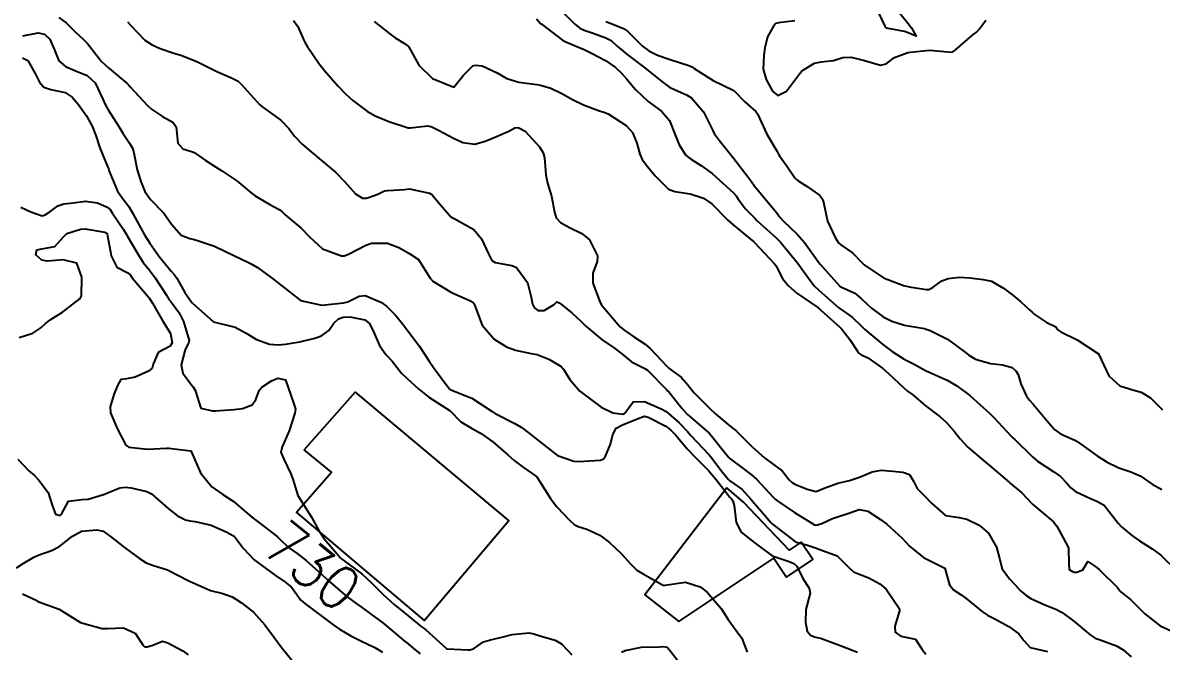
# Model space of a CAD drawing. Header units: metres. Extents: x 298520 to 308411, y 7433745 to 7450750.
# Drawn here: x 303786.5 to 303892, y 7440320.9 to 7440379.2 of the extents above; entities that cross this region are included whole.
import ezdxf
from ezdxf.enums import TextEntityAlignment as Align

# ---------------------------------------------------------------- set-up
doc = ezdxf.new("R2010")
doc.units = ezdxf.units.M
doc.header["$LTSCALE"] = 10
for name, color, linetype in [('Cotas', 45, 'Continuous'), ('Curvas de Nivel 1m', 11, 'Continuous'), ('Curvas de Nivel 5m', 15, 'Continuous'), ('Edificações', 30, 'Continuous')]:
    doc.layers.add(name, color=color, linetype=linetype)
doc.styles.add('Style-STANDARD', font='STANDARD.shx')

msp = doc.modelspace()

# ---------------------------------------------------------------- linework, layer by layer
at = {"layer": 'Curvas de Nivel 1m', "flags": 128}
for points, elevation in [([(303867.23, 7440380.71), (303868.54, 7440379.08), (303868.84, 7440378.69), (303869.29, 7440377.92), (303868.53, 7440378.23), (303868.19, 7440378.36), (303866.53, 7440378.65), (303866.46, 7440378.72), (303866.41, 7440378.85), (303865.51, 7440380.73)], 719), ([(303789.87, 7440379.64), (303790.53, 7440379.15), (303791.3, 7440378.4), (303792.15, 7440377.61), (303792.34, 7440377.43), (303792.51, 7440377.23), (303793.82, 7440375.59), (303794.48, 7440374.95), (303796.18, 7440373.55), (303796.32, 7440373.41), (303796.46, 7440373.24), (303798.03, 7440371.53), (303798.44, 7440371.15), (303799.46, 7440370.49), (303800.42, 7440369.96), (303800.74, 7440369.51), (303800.89, 7440368), (303801.36, 7440367.5), (303802.15, 7440367.24), (303802.39, 7440367.13), (303803.4, 7440366.45), (303804.38, 7440365.82), (303804.96, 7440365.45), (303806.36, 7440364.51), (303807.69, 7440363.42), (303808.06, 7440363.13), (303808.34, 7440362.94), (303809.39, 7440362.34), (303810.33, 7440361.83), (303810.57, 7440361.63), (303810.83, 7440361.38), (303812.3, 7440360.14), (303813.04, 7440359.35), (303814.28, 7440358.23), (303816.03, 7440357.57), (303816.28, 7440357.57), (303816.68, 7440357.72), (303818.29, 7440358.57), (303818.81, 7440358.76), (303820.29, 7440358.76), (303821.36, 7440358.33), (303822.28, 7440357.83), (303823.18, 7440357.23), (303824.26, 7440355.49), (303824.49, 7440355.22), (303826.24, 7440354.17), (303828, 7440353.4), (303828.22, 7440353.29), (303828.31, 7440353.17), (303828.35, 7440353.04), (303829.09, 7440351.16), (303830.18, 7440349.85), (303831.33, 7440349.14), (303832.17, 7440348.83), (303833.6, 7440348.54), (303834.17, 7440348.43), (303835.26, 7440347.99), (303836.16, 7440347.48), (303836.4, 7440347.32), (303836.62, 7440347.07), (303837.19, 7440346.11), (303838.13, 7440345.05), (303840.11, 7440343.54), (303841.17, 7440343.02), (303842.1, 7440342.92), (303842.29, 7440343.01), (303843.05, 7440344.06), (303844.12, 7440344.09), (303845.66, 7440343.41), (303846.11, 7440343.15), (303846.35, 7440342.96), (303847.28, 7440342.13), (303848.09, 7440341.3), (303848.42, 7440340.93), (303850.06, 7440339.17), (303850.28, 7440338.91), (303851.1, 7440337.84), (303851.86, 7440336.89), (303852.03, 7440336.73), (303853.12, 7440335.97), (303854.01, 7440335), (303854.13, 7440334.86), (303854.96, 7440333.89), (303855.85, 7440332.84), (303855.98, 7440332.71), (303856.5, 7440332.31), (303857.97, 7440331.17), (303858.2, 7440331.05), (303859.13, 7440330.8), (303859.96, 7440330.52), (303860.37, 7440330.37), (303861.95, 7440329.79), (303862.97, 7440328.75), (303863.47, 7440328.29), (303863.93, 7440328.13), (303864.9, 7440327.75), (303865.92, 7440327.2), (303866.49, 7440326.71), (303867.73, 7440324.87), (303867.75, 7440324.7), (303867.31, 7440323.27), (303867.33, 7440322.71), (303867.86, 7440322.34), (303869.23, 7440322.05), (303869.85, 7440321.1), (303870.18, 7440320.67)], 726), ([(303834.1, 7440379.54), (303834.49, 7440379.1), (303834.53, 7440379.06), (303834.65, 7440378.98), (303836.52, 7440377.56), (303836.83, 7440377.39), (303837.62, 7440377.06), (303838.51, 7440376.68), (303839.19, 7440376.35), (303840.49, 7440375.66), (303841.42, 7440375.02), (303841.97, 7440374.5), (303842.47, 7440373.94), (303843.27, 7440372.99), (303844.45, 7440371.87), (303845.69, 7440370.97), (303846.43, 7440370.11), (303846.89, 7440368.95), (303847.31, 7440367.85), (303847.91, 7440366.94), (303848.17, 7440366.71), (303848.39, 7440366.57), (303849.38, 7440365.92), (303850.37, 7440365.19), (303850.7, 7440364.91), (303852.35, 7440363.42), (303852.6, 7440363.14), (303852.77, 7440362.88), (303853.43, 7440361.97), (303854.32, 7440361.05), (303854.53, 7440360.86), (303856.3, 7440359.24), (303856.7, 7440358.83), (303857.43, 7440357.97), (303858.27, 7440356.96), (303858.39, 7440356.81), (303858.66, 7440356.41), (303859.83, 7440354.79), (303860.25, 7440354.39), (303862.12, 7440352.77), (303862.22, 7440352.69), (303863.34, 7440351.88), (303864.21, 7440351.06), (303864.54, 7440350.74), (303866.18, 7440349.37), (303867.06, 7440348.71), (303868.17, 7440348.01), (303869.04, 7440347.56), (303870.16, 7440346.96), (303870.76, 7440346.66), (303872.15, 7440346.06), (303873.04, 7440345.54), (303874.13, 7440344.73), (303874.26, 7440344.62), (303876.11, 7440342.96), (303876.49, 7440342.6), (303878.09, 7440340.88), (303878.23, 7440340.72), (303878.38, 7440340.58), (303880.06, 7440338.94), (303880.53, 7440338.55), (303882.04, 7440337.57), (303882.66, 7440337.14), (303883.23, 7440336.51), (303883.6, 7440336.08), (303884.03, 7440335.75), (303885.42, 7440335.08), (303886.02, 7440334.85), (303886.71, 7440334.47), (303887.99, 7440332.8), (303888.3, 7440332.46), (303889.23, 7440331.7), (303889.97, 7440331.16), (303891.15, 7440330.42), (303891.95, 7440329.83), (303893.43, 7440328.4)], 722), ([(303836.55, 7440380.15), (303837.63, 7440379.06), (303838.13, 7440378.66), (303838.53, 7440378.49), (303839.37, 7440378.2), (303840.52, 7440377.78), (303841.02, 7440377.52), (303841.58, 7440377.01), (303842.5, 7440376.21), (303844.14, 7440374.98), (303844.48, 7440374.71), (303845.73, 7440373.71), (303846.46, 7440373.16), (303846.6, 7440373.09), (303846.94, 7440372.95), (303848.02, 7440372.49), (303848.46, 7440372.21), (303849.59, 7440370.92), (303850.42, 7440369.26), (303850.57, 7440368.91), (303851.03, 7440368.28), (303852.15, 7440366.89), (303852.39, 7440366.59), (303853.73, 7440364.87), (303853.99, 7440364.5), (303854.35, 7440363.99), (303855.28, 7440362.85), (303856.33, 7440361.59), (303856.65, 7440361.16), (303856.96, 7440360.83), (303858.3, 7440359.55), (303858.94, 7440358.8), (303860.27, 7440356.95), (303860.4, 7440356.79), (303861.66, 7440355.37), (303862.2, 7440354.77), (303862.24, 7440354.74), (303863.59, 7440354.1), (303864.23, 7440353.6), (303865.14, 7440352.73), (303866.21, 7440351.92), (303867.02, 7440351.52), (303868.21, 7440351.16), (303870.05, 7440350.83), (303870.2, 7440350.79), (303870.58, 7440350.67), (303872.19, 7440349.86), (303873.85, 7440348.62), (303874.02, 7440348.48), (303874.17, 7440348.36), (303874.78, 7440348), (303876.16, 7440347.6), (303877.28, 7440347.47), (303878.16, 7440347.22), (303878.5, 7440346.91), (303878.73, 7440346.57), (303878.98, 7440345.73), (303879.5, 7440344.56), (303879.77, 7440344.21), (303880.12, 7440343.83), (303881.2, 7440342.54), (303882.09, 7440341.5), (303882.64, 7440341.08), (303883.97, 7440340.5), (303884.08, 7440340.45), (303884.21, 7440340.37), (303886.06, 7440339.06), (303886.96, 7440338.47), (303888.05, 7440337.92), (303889.16, 7440337.56), (303890.04, 7440337.2), (303891.13, 7440336.42), (303892.03, 7440335.92)], 721), ([(303811.59, 7440379.37), (303811.99, 7440378.83), (303812.52, 7440377.6), (303812.64, 7440377.36), (303812.87, 7440376.99), (303813.99, 7440375.35), (303814.48, 7440374.74), (303815.71, 7440373.33), (303816.46, 7440372.54), (303817.1, 7440371.96), (303817.96, 7440371.3), (303818.44, 7440370.95), (303819.17, 7440370.54), (303820.42, 7440370.02), (303822.22, 7440369.43), (303822.42, 7440369.42), (303824.03, 7440369.61), (303824.42, 7440369.52), (303825.03, 7440369.21), (303826.41, 7440368.48), (303827.29, 7440368.07), (303828.4, 7440367.93), (303829.36, 7440368.21), (303830.41, 7440368.63), (303831.56, 7440369.13), (303832.1, 7440369.44), (303832.42, 7440369.47), (303833.07, 7440369.11), (303834.4, 7440367.67), (303834.73, 7440367.1), (303834.84, 7440366.64), (303834.96, 7440365.09), (303835.14, 7440364.31), (303835.51, 7440363.09), (303835.78, 7440361.63), (303835.92, 7440361.08), (303836.32, 7440360.66), (303837.18, 7440360.2), (303838.3, 7440359.65), (303839.02, 7440359.04), (303839.76, 7440357.56), (303839.73, 7440357.04), (303839.33, 7440355.98), (303839.32, 7440355.04), (303840.01, 7440353.25), (303840.14, 7440353.03), (303840.22, 7440352.91), (303841.86, 7440351.01), (303842.2, 7440350.71), (303843.12, 7440350.07), (303844.18, 7440349.39), (303844.68, 7440348.97), (303846.16, 7440347.38), (303846.36, 7440347.16), (303846.65, 7440346.95), (303847.52, 7440346.32), (303848.14, 7440345.61), (303848.68, 7440344.92), (303850.11, 7440343.48), (303850.71, 7440342.9), (303852.09, 7440341.77), (303852.59, 7440341.38), (303853.1, 7440340.87), (303854.07, 7440339.92), (303855.24, 7440338.85), (303856.05, 7440338.24), (303856.87, 7440337.66), (303857.53, 7440336.82), (303857.78, 7440336.57), (303858.03, 7440336.42), (303859.18, 7440335.96), (303860.02, 7440335.75), (303860.76, 7440336.05), (303862.03, 7440336.51), (303863.12, 7440336.75), (303864.04, 7440337.07), (303865.21, 7440337.56), (303866.04, 7440337.71), (303867.11, 7440337.64), (303868.04, 7440337.54), (303868.66, 7440337.31), (303869.03, 7440336.69), (303869.38, 7440336.03), (303870.02, 7440335.38), (303870.7, 7440334.66), (303872, 7440333.51), (303873.28, 7440333.34), (303873.99, 7440333.17), (303875.13, 7440332.61), (303875.98, 7440331.89), (303876.73, 7440330.59), (303877, 7440329.54), (303877.26, 7440328.59), (303877.92, 7440327.66), (303878.44, 7440327.1), (303878.92, 7440326.56), (303879.46, 7440326.1), (303879.91, 7440325.84), (303881.19, 7440325.24), (303881.9, 7440324.98), (303882.22, 7440324.85), (303882.8, 7440324.52), (303883.88, 7440323.74), (303885.41, 7440322.48), (303885.86, 7440322.17), (303886.32, 7440322.01), (303887.85, 7440321.46), (303888.47, 7440321.07), (303889.2, 7440320.44)], 724), ([(303819.07, 7440379.28), (303820.52, 7440378.13), (303821.03, 7440377.77), (303821.87, 7440377.25), (303822.24, 7440376.97), (303822.51, 7440376.52), (303823.22, 7440375.23), (303824.47, 7440374), (303826.46, 7440373.2), (303827.36, 7440374.31), (303828.21, 7440375.17), (303828.49, 7440375.23), (303829.06, 7440375.16), (303830.48, 7440374.52), (303831.35, 7440374.01), (303832.47, 7440373.67), (303834.13, 7440373.44), (303834.47, 7440373.39), (303835.43, 7440373.09), (303836.46, 7440372.61), (303837.45, 7440372.07), (303838.45, 7440371.57), (303839.86, 7440371.04), (303840.44, 7440370.85), (303840.74, 7440370.72), (303842.42, 7440369.66), (303842.99, 7440368.99), (303843.4, 7440368), (303843.68, 7440366.99), (303843.9, 7440366.5), (303844.38, 7440365.84), (303845.1, 7440364.97), (303846.35, 7440363.74), (303846.91, 7440363.52), (303848.35, 7440363.31), (303849.58, 7440362.92), (303850.34, 7440362.4), (303851.84, 7440360.89), (303852.32, 7440360.46), (303854.23, 7440358.86), (303854.27, 7440358.84), (303854.29, 7440358.8), (303856.16, 7440356.84), (303856.27, 7440356.68), (303856.91, 7440355.48), (303857.42, 7440354.82), (303858.24, 7440354.13), (303860.18, 7440352.79), (303860.22, 7440352.76), (303860.46, 7440352.55), (303862.2, 7440350.96), (303862.31, 7440350.87), (303862.41, 7440350.77), (303863.13, 7440349.82), (303863.84, 7440348.74), (303863.98, 7440348.55), (303864.17, 7440348.44), (303864.79, 7440348.11), (303866.16, 7440347.17), (303866.69, 7440346.71), (303868.14, 7440345.34), (303868.49, 7440345.05), (303868.96, 7440344.69), (303870.12, 7440343.7), (303871.5, 7440342.66), (303872.1, 7440342.14), (303872.79, 7440341.34), (303873.35, 7440340.63), (303874.07, 7440339.86), (303875.53, 7440338.61), (303876.05, 7440338.18), (303877.92, 7440336.58), (303878.03, 7440336.49), (303879.08, 7440335.62), (303880.01, 7440334.63), (303880.09, 7440334.55), (303881.99, 7440332.93), (303882.3, 7440332.53), (303882.9, 7440331.45), (303883.38, 7440330.51), (303883.42, 7440329.03), (303883.46, 7440328.51), (303883.76, 7440328.33), (303883.93, 7440328.28), (303884.17, 7440328.26), (303884.72, 7440328.49), (303885.18, 7440329.25), (303885.94, 7440328.75), (303886.26, 7440328.48), (303887.92, 7440326.85), (303888.09, 7440326.63), (303888.25, 7440326.45), (303889.16, 7440325.7), (303889.9, 7440324.98), (303890.45, 7440324.42), (303891.88, 7440323.31), (303893.86, 7440322.39)], 723), ([(303858.03, 7440379.33), (303856.54, 7440379.16), (303856.29, 7440379.09), (303856.06, 7440378.84), (303855.52, 7440377.85), (303855.27, 7440376.85), (303855.18, 7440376.17), (303855.12, 7440374.85), (303855.4, 7440373.92), (303855.97, 7440372.84), (303856.46, 7440372.41), (303857.27, 7440372.83), (303858.48, 7440374.43), (303858.65, 7440374.64), (303858.85, 7440374.81), (303859.86, 7440375.43), (303860.49, 7440375.55), (303861.61, 7440375.67), (303862.5, 7440375.93), (303863.27, 7440375.99), (303864.5, 7440375.67), (303865.99, 7440375.23), (303866.49, 7440375.35), (303867.27, 7440375.94), (303868.51, 7440376.4), (303868.76, 7440376.44), (303870.51, 7440376.63), (303870.55, 7440376.63), (303872.51, 7440376.44), (303872.67, 7440376.48), (303872.88, 7440376.64), (303874.53, 7440378.03), (303874.86, 7440378.29), (303875.16, 7440378.61), (303875.74, 7440379.41)], 719), ([(303786.52, 7440377.96), (303787.94, 7440378.23), (303788.52, 7440378.12), (303789.03, 7440377.64), (303789.42, 7440376.73), (303789.87, 7440375.64), (303790.49, 7440375.11), (303791.34, 7440374.75), (303792.47, 7440374.27), (303793.21, 7440373.59), (303793.94, 7440372.09), (303794.16, 7440371.58), (303794.44, 7440371.11), (303795.42, 7440369.56), (303795.79, 7440368.94), (303796.4, 7440368.02), (303796.69, 7440367.55), (303796.81, 7440367.12), (303797.12, 7440365.54), (303797.45, 7440364.45), (303797.82, 7440363.54), (303798.34, 7440362.78), (303799.59, 7440361.52), (303800.31, 7440360.5), (303801.2, 7440359.5), (303802, 7440359.19), (303802.29, 7440359.11), (303802.81, 7440358.95), (303804.28, 7440358.46), (303806.13, 7440357.58), (303806.27, 7440357.5), (303806.32, 7440357.48), (303806.41, 7440357.44), (303807.68, 7440356.83), (303808.26, 7440356.49), (303809.76, 7440355.39), (303810.25, 7440355.01), (303811.78, 7440353.81), (303812.22, 7440353.48), (303812.51, 7440353.36), (303814.22, 7440353.01), (303814.53, 7440353.03), (303816.22, 7440353.22), (303816.64, 7440353.31), (303817.68, 7440353.85), (303818.23, 7440353.89), (303819.68, 7440353.28), (303820.22, 7440352.9), (303821.05, 7440352.09), (303821.72, 7440351.25), (303822.19, 7440350.62), (303823.23, 7440349.23), (303824.16, 7440347.82), (303824.56, 7440347.22), (303825.9, 7440345.44), (303826.11, 7440345.2), (303826.13, 7440345.18), (303826.18, 7440345.16), (303828.12, 7440344.39), (303830.01, 7440343.15), (303830.1, 7440343.09), (303830.27, 7440342.98), (303832.09, 7440342.05), (303832.68, 7440341.71), (303833.45, 7440341.11), (303834.08, 7440340.61), (303836.05, 7440339.08), (303837.56, 7440338.56), (303838.05, 7440338.51), (303838.55, 7440338.55), (303840.05, 7440338.65), (303840.32, 7440338.76), (303840.5, 7440339.03), (303840.97, 7440340.12), (303841.17, 7440341.02), (303841.48, 7440341.62), (303842.09, 7440341.91), (303843.69, 7440342.58), (303844.1, 7440342.72), (303844.46, 7440342.62), (303846.09, 7440341.78), (303846.56, 7440341.43), (303847.01, 7440340.95), (303848.06, 7440339.71), (303848.81, 7440338.92), (303850.04, 7440337.69), (303850.72, 7440336.9), (303852.02, 7440335.23), (303852.18, 7440335.05), (303852.31, 7440334.89), (303852.43, 7440334.46), (303852.6, 7440332.88), (303853.08, 7440331.98), (303853.97, 7440331.27), (303854.48, 7440330.85), (303855.95, 7440329.77), (303857.51, 7440329.26), (303857.94, 7440329.08), (303858.22, 7440328.82), (303858.78, 7440327.67), (303859.37, 7440326.8), (303859.45, 7440326.34), (303859.07, 7440324.8), (303859.04, 7440323.64), (303859.19, 7440322.8), (303859.5, 7440322.44), (303859.86, 7440322.29), (303860.52, 7440322.12), (303861.85, 7440321.64), (303862.48, 7440321.39), (303863.84, 7440320.85)], 727), ([(303786.5, 7440375.91), (303786.98, 7440375.67), (303787.68, 7440374.46), (303788.07, 7440373.65), (303788.46, 7440373.21), (303789.11, 7440372.99), (303790.45, 7440372.7), (303791.1, 7440372.27), (303791.66, 7440371.61), (303792.43, 7440370.53), (303792.95, 7440369.59), (303793.29, 7440368.71), (303793.66, 7440367.59), (303794.38, 7440365.85), (303794.45, 7440365.66), (303794.48, 7440365.58), (303794.52, 7440365.42), (303795.3, 7440363.57), (303795.73, 7440362.95), (303796.33, 7440362.13), (303796.67, 7440361.55), (303797.11, 7440360.74), (303797.79, 7440359.53), (303798.29, 7440358.76), (303799.14, 7440357.52), (303800.26, 7440356.14), (303800.57, 7440355.82), (303800.8, 7440355.5), (303801.54, 7440354.19), (303802.02, 7440353.48), (303802.1, 7440353.36), (303802.22, 7440353.22), (303804.2, 7440351.46), (303806.2, 7440350.96), (303807.2, 7440350.41), (303808.18, 7440349.81), (303809.38, 7440349.4), (303810.17, 7440349.34), (303810.85, 7440349.38), (303811.97, 7440349.57), (303812.18, 7440349.61), (303813.58, 7440349.94), (303814.19, 7440350.17), (303814.86, 7440350.67), (303815.32, 7440351.33), (303815.78, 7440351.75), (303816.21, 7440351.88), (303816.83, 7440351.93), (303818.21, 7440351.65), (303818.63, 7440351.29), (303819.07, 7440350.4), (303819.57, 7440349.28), (303820.16, 7440348.44), (303820.73, 7440347.83), (303821.18, 7440347.25), (303821.6, 7440346.7), (303822.14, 7440346.2), (303823.22, 7440345.23), (303824.12, 7440344.49), (303826.1, 7440343.2), (303827.11, 7440342.2), (303828.09, 7440341.61), (303828.91, 7440341.16), (303830.07, 7440340.33), (303831.46, 7440339.14), (303832.05, 7440338.62), (303832.89, 7440337.96), (303834.03, 7440337.2), (303834.15, 7440337.1), (303834.37, 7440336.75), (303835.41, 7440335.09), (303836, 7440334.32), (303837.19, 7440333.06), (303837.61, 7440332.68), (303837.98, 7440332.5), (303838.77, 7440332.25), (303839.97, 7440331.69), (303840.87, 7440331.02), (303841.95, 7440330.01), (303842.86, 7440329), (303843.39, 7440328.45), (303843.92, 7440328.16), (303845.78, 7440327.09), (303845.91, 7440327.03), (303846.01, 7440327.06), (303847.92, 7440327.34), (303849.27, 7440326.92), (303849.91, 7440326.43), (303851.23, 7440324.9), (303851.88, 7440323.88), (303852.62, 7440322.88), (303853.13, 7440322.15), (303853.61, 7440320.86)], 728), ([(303786.33, 7440362.07), (303787.26, 7440361.66), (303788.32, 7440361.28), (303788.6, 7440361.37), (303789.02, 7440361.64), (303789.77, 7440362.19), (303790.33, 7440362.38), (303791.18, 7440362.47), (303792.33, 7440362.63), (303793.44, 7440362.48), (303794.33, 7440362.07), (303794.6, 7440361.85), (303794.81, 7440361.57), (303795.84, 7440360.02), (303796.12, 7440359.55), (303796.18, 7440359.44), (303796.29, 7440359.27), (303797.31, 7440357.54), (303797.68, 7440356.96), (303798.26, 7440356.23), (303798.78, 7440355.52), (303799.83, 7440353.92), (303800.09, 7440353.51), (303800.22, 7440353.33), (303801.01, 7440352.29), (303801.42, 7440351.49), (303801.93, 7440349.73), (303801.88, 7440349.48), (303801.57, 7440348.9), (303801.18, 7440347.49), (303801.35, 7440346.7), (303802.13, 7440345.66), (303802.28, 7440345.48), (303802.48, 7440345.12), (303803, 7440343.47), (303804.1, 7440343.22), (303804.35, 7440343.21), (303806.1, 7440343.34), (303806.88, 7440343.43), (303807.77, 7440343.76), (303808.12, 7440344.25), (303808.42, 7440345.11), (303808.67, 7440345.4), (303809.55, 7440345.99), (303810.14, 7440346.25), (303810.85, 7440346.09), (303811.11, 7440345.38), (303811.63, 7440343.85), (303811.77, 7440343.37), (303811.72, 7440342.99), (303811.21, 7440341.37), (303810.56, 7440339.87), (303810.43, 7440339.38), (303810.7, 7440338.73), (303811.36, 7440337.37), (303811.55, 7440336.89), (303812.01, 7440335.36), (303813.25, 7440333.35), (303813.97, 7440332.07), (303814.46, 7440331.34), (303815.95, 7440329.61), (303816.09, 7440329.46), (303816.29, 7440329.31), (303817.93, 7440328.11), (303818.82, 7440327.28), (303819.9, 7440326.19), (303820.93, 7440325.26), (303821.88, 7440324.49), (303823.43, 7440323.23), (303823.69, 7440323.05), (303823.86, 7440322.94), (303825.77, 7440321.2), (303825.84, 7440321.17), (303827.75, 7440321.08), (303827.84, 7440321.07), (303827.94, 7440321.07), (303828.27, 7440321.17), (303829.19, 7440321.82), (303829.85, 7440322), (303830.78, 7440322.22), (303831.86, 7440322.5), (303833.39, 7440322.64), (303833.86, 7440322.56), (303834.63, 7440322.32), (303835.85, 7440321.96), (303836.41, 7440321.63), (303836.94, 7440321.06), (303837.38, 7440320.6)], 729), ([(303786.05, 7440338.73), (303787.08, 7440337.66), (303787.59, 7440337.22), (303788.02, 7440336.79), (303788.88, 7440335.64), (303789.26, 7440334.37), (303789.56, 7440333.63), (303789.98, 7440333.53), (303790.1, 7440333.63), (303790.76, 7440334.86), (303792, 7440335.01), (303792.56, 7440335.04), (303794.01, 7440335.46), (303794.1, 7440335.49), (303794.29, 7440335.58), (303795.5, 7440336.08), (303796.02, 7440336.14), (303796.56, 7440336.09), (303798.01, 7440335.73), (303798.43, 7440335.53), (303799.99, 7440334.17), (303800.84, 7440333.5), (303801.6, 7440333.11), (303801.98, 7440333.03), (303802.48, 7440332.97), (303803.97, 7440332.61), (303805.43, 7440331.98), (303805.97, 7440331.67), (303806.1, 7440331.57), (303806.22, 7440331.44), (303806.98, 7440330.45), (303807.94, 7440329.41), (303809.92, 7440327.95), (303810.78, 7440327.38), (303811.41, 7440326.87), (303811.9, 7440326.19), (303812.25, 7440325.72), (303812.66, 7440325.36), (303813.88, 7440324.43), (303815.36, 7440323.33), (303815.86, 7440322.99), (303816.91, 7440322.36), (303817.85, 7440321.91), (303819.12, 7440321.28), (303819.84, 7440320.86)], 731), ([(303785.93, 7440328.68), (303786.54, 7440329.06), (303787.53, 7440329.66), (303787.94, 7440329.84), (303789.27, 7440330.32), (303789.95, 7440330.69), (303791.11, 7440331.61), (303791.97, 7440332.08), (303793.37, 7440332.19), (303793.97, 7440332.07), (303794.64, 7440331.57), (303795.95, 7440330.54), (303796.53, 7440330.13), (303797.32, 7440329.54), (303797.94, 7440329.14), (303798.55, 7440328.91), (303799.93, 7440328.49), (303801.91, 7440327.48), (303803.9, 7440326.57), (303805.05, 7440326.3), (303805.9, 7440326), (303806.25, 7440325.78), (303806.78, 7440325.43), (303807.88, 7440324.55), (303808.93, 7440323.4), (303809.85, 7440322.18), (303810.41, 7440321.38), (303811.83, 7440319.61)], 732), ([(303786.49, 7440326.26), (303787.81, 7440325.65), (303787.89, 7440325.59), (303788.01, 7440325.53), (303789.88, 7440324.84), (303791.86, 7440323.6), (303793.86, 7440323.06), (303794.38, 7440323.05), (303795.86, 7440323.1), (303796.94, 7440322.63), (303797.63, 7440321.53), (303797.72, 7440321.41), (303797.84, 7440321.35), (303798.03, 7440321.34), (303798.56, 7440321.52), (303799.47, 7440321.89), (303799.85, 7440321.76), (303800.01, 7440321.68), (303800.37, 7440321.5), (303801.33, 7440320.98), (303801.83, 7440320.61)], 733), ([(303841.98, 7440320.87), (303842.33, 7440321), (303843.85, 7440321.31), (303845.47, 7440321.34), (303845.85, 7440321.37), (303846.2, 7440321.31), (303846.53, 7440320.95), (303847.82, 7440319.27)], 729)]:
    msp.add_lwpolyline(points, dxfattribs=dict(at, elevation=elevation))
at = {"layer": 'Curvas de Nivel 5m', "flags": 128}
for points, elevation in [([(303796.23, 7440379.26), (303796.53, 7440378.9), (303797.84, 7440377.54), (303798.51, 7440377.11), (303799.24, 7440376.79), (303800.5, 7440376.36), (303801.16, 7440376.17), (303802.49, 7440375.64), (303802.82, 7440375.48), (303804.48, 7440374.64), (303805.85, 7440374.06), (303806.47, 7440373.74), (303806.78, 7440373.43), (303808.44, 7440371.6), (303808.67, 7440371.41), (303810.42, 7440370.15), (303811.15, 7440369.38), (303811.7, 7440368.66), (303812.4, 7440367.91), (303813.04, 7440367.35), (303814.38, 7440366.25), (303815.5, 7440365.33), (303816.36, 7440364.43), (303817.34, 7440363.31), (303817.98, 7440362.93), (303818.34, 7440362.93), (303818.63, 7440363), (303819.4, 7440363.28), (303820.03, 7440363.59), (303820.35, 7440363.63), (303821.87, 7440363.72), (303822.35, 7440363.77), (303824.19, 7440363.38), (303824.34, 7440363.3), (303824.44, 7440363.22), (303825.02, 7440362.52), (303826.18, 7440361.2), (303826.32, 7440361.1), (303826.49, 7440361.03), (303828.31, 7440360), (303829, 7440359.16), (303829.67, 7440357.77), (303829.98, 7440357.15), (303830.27, 7440356.94), (303831.83, 7440356.68), (303832.27, 7440356.48), (303833.28, 7440355.11), (303833.61, 7440353.73), (303833.73, 7440353.1), (303833.89, 7440352.78), (303834.22, 7440352.52), (303834.81, 7440352.51), (303835.73, 7440353.08), (303836, 7440353.31), (303836.22, 7440353.21), (303836.41, 7440353.08), (303837.42, 7440352.26), (303838.21, 7440351.51), (303838.67, 7440351.05), (303840.18, 7440349.78), (303841.33, 7440349.02), (303842.17, 7440348.36), (303842.92, 7440347.76), (303844.15, 7440347.15), (303844.38, 7440346.98), (303846.14, 7440345.2), (303846.25, 7440345.08), (303846.36, 7440344.96), (303847.58, 7440343.47), (303848.04, 7440342.93), (303848.07, 7440342.9), (303848.1, 7440342.87), (303848.52, 7440342.5), (303850.09, 7440341.16), (303850.33, 7440340.91), (303851.41, 7440339.55), (303851.93, 7440338.89), (303852.05, 7440338.77), (303853.13, 7440337.96), (303854.04, 7440337.3), (303854.53, 7440336.86), (303856.02, 7440335.22), (303856.21, 7440335.03), (303856.46, 7440334.84), (303858, 7440333.79), (303859.63, 7440332.8), (303859.85, 7440332.66), (303859.98, 7440332.62), (303860.13, 7440332.64), (303860.53, 7440332.78), (303861.53, 7440333.23), (303861.99, 7440333.39), (303863.03, 7440333.73), (303864, 7440334.09), (303864.81, 7440333.92), (303865.99, 7440333.14), (303866.55, 7440332.71), (303867.97, 7440331.42), (303868.33, 7440331.05), (303868.67, 7440330.69), (303869.95, 7440329.64), (303871.93, 7440328.65), (303872.37, 7440327.09), (303872.74, 7440326.64), (303873.45, 7440326.17), (303873.9, 7440325.82), (303875.43, 7440324.6), (303875.89, 7440324.3), (303876.5, 7440323.97), (303877.87, 7440323.24), (303878.79, 7440322.57), (303879.24, 7440321.95), (303879.85, 7440321.28), (303881.45, 7440320.93)], 725), ([(303840.54, 7440379.27), (303841.18, 7440379.02), (303842.17, 7440378.64), (303842.53, 7440378.4), (303843.92, 7440376.99), (303844.51, 7440376.57), (303845.31, 7440376.17), (303846.49, 7440375.75), (303848.23, 7440375.19), (303848.49, 7440375.09), (303848.73, 7440374.93), (303850.47, 7440373.81), (303852.38, 7440372.89), (303852.46, 7440372.83), (303853.41, 7440371.83), (303854.44, 7440370.93), (303854.5, 7440370.86), (303854.58, 7440370.72), (303855.46, 7440368.85), (303856.4, 7440367.24), (303856.54, 7440366.98), (303856.63, 7440366.84), (303857.27, 7440365.94), (303858.03, 7440364.81), (303858.19, 7440364.64), (303858.36, 7440364.51), (303859.17, 7440363.99), (303860.35, 7440363.16), (303860.64, 7440362.79), (303860.72, 7440362.4), (303861.08, 7440360.78), (303861.79, 7440359.28), (303862.1, 7440358.77), (303862.29, 7440358.59), (303863.37, 7440357.84), (303864.27, 7440356.93), (303864.47, 7440356.74), (303866.26, 7440355.54), (303868.12, 7440354.82), (303868.24, 7440354.79), (303868.81, 7440354.68), (303870.24, 7440354.44), (303870.46, 7440354.45), (303870.86, 7440354.66), (303871.65, 7440355.26), (303872.26, 7440355.47), (303873.3, 7440355.59), (303874.26, 7440355.52), (303875.49, 7440355.37), (303876.25, 7440355.22), (303877.37, 7440354.59), (303878.24, 7440353.92), (303878.97, 7440353.31), (303879.78, 7440352.56), (303880.02, 7440352.35), (303880.22, 7440352.17), (303881.33, 7440351.42), (303882.21, 7440350.99), (303882.41, 7440350.73), (303882.68, 7440350.52), (303884.19, 7440349.79), (303886.17, 7440348.48), (303887.13, 7440346.47), (303888.14, 7440345.52), (303889.45, 7440345.13), (303890.13, 7440344.95), (303890.99, 7440344.42), (303892.11, 7440343.32)], 720), ([(303786.19, 7440350), (303787.45, 7440350.4), (303788.2, 7440350.91), (303788.58, 7440351.26), (303789.07, 7440351.64), (303790.21, 7440352.37), (303791.84, 7440353.61), (303791.97, 7440353.86), (303791.99, 7440355.6), (303791.54, 7440356.89), (303790.27, 7440357.21), (303788.82, 7440357.09), (303788.27, 7440357.18), (303787.73, 7440357.66), (303787.81, 7440358.12), (303788.28, 7440358.23), (303789.48, 7440358.44), (303790.29, 7440359.34), (303790.61, 7440359.63), (303791.88, 7440360.03), (303792.3, 7440360.07), (303794.13, 7440359.75), (303794.29, 7440359.67), (303794.35, 7440359.58), (303794.64, 7440357.94), (303794.72, 7440357.57), (303795.22, 7440356.52), (303796.26, 7440356.01), (303796.49, 7440355.79), (303796.66, 7440355.55), (303798.23, 7440353.68), (303798.33, 7440353.53), (303798.55, 7440353.2), (303799.48, 7440351.52), (303800.19, 7440350.37), (303800.37, 7440349.51), (303800.17, 7440349.21), (303799.06, 7440348.63), (303798.61, 7440347.53), (303798.5, 7440347.17), (303798.15, 7440346.89), (303796.92, 7440346.33), (303796.14, 7440346.18), (303795.6, 7440346.11), (303795.29, 7440345.57), (303794.96, 7440344.73), (303794.6, 7440343.58), (303794.65, 7440343.02), (303795.26, 7440341.57), (303796.07, 7440340.04), (303796.35, 7440339.84), (303798.06, 7440339.65), (303799.82, 7440339.76), (303800.07, 7440339.75), (303800.29, 7440339.73), (303802.06, 7440339.52), (303802.12, 7440339.48), (303802.16, 7440339.38), (303802.98, 7440337.47), (303804.02, 7440336.16), (303805.06, 7440335.45), (303806, 7440334.85), (303807.71, 7440333.41), (303807.85, 7440333.29), (303807.98, 7440333.18), (303808.88, 7440332.49), (303809.97, 7440331.68), (303810.12, 7440331.55), (303810.27, 7440331.39), (303811.14, 7440330.56), (303811.95, 7440330), (303812.78, 7440329.35), (303813.93, 7440328.29), (303814.99, 7440327.33), (303815.91, 7440326.53), (303816.58, 7440325.99), (303817.5, 7440325.3), (303817.89, 7440325.02), (303818.74, 7440324.42), (303819.87, 7440323.57), (303820.23, 7440323.27), (303821.85, 7440321.91), (303822.23, 7440321.63), (303822.69, 7440321.24), (303823.33, 7440320.72)], 730)]:
    msp.add_lwpolyline(points, dxfattribs=dict(at, elevation=elevation))
at = {"layer": 'Edificações'}
for points in [[(303812.59, 7440339.59), (303817.3, 7440344.95), (303831.54, 7440333.01), (303823.74, 7440323.78), (303811.87, 7440333.83), (303815.11, 7440337.53)], [(303851.73, 7440336.07), (303844.16, 7440326.16), (303847.29, 7440323.69), (303856.1, 7440329.58), (303857.28, 7440327.81), (303859.7, 7440329.43), (303858.62, 7440331.04), (303857.51, 7440330.3), (303853.28, 7440334.75)]]:
    msp.add_lwpolyline(points, close=True, dxfattribs=at)

# ---------------------------------------------------------------- texts
at = {"layer": 'Cotas', "style": 'Style-STANDARD'}
msp.add_text('730', height=4, rotation=320.9055, dxfattribs=at).set_placement((303813.35, 7440328.85, 730), align=Align.MIDDLE_CENTER)

doc.saveas('drawing.dxf')
